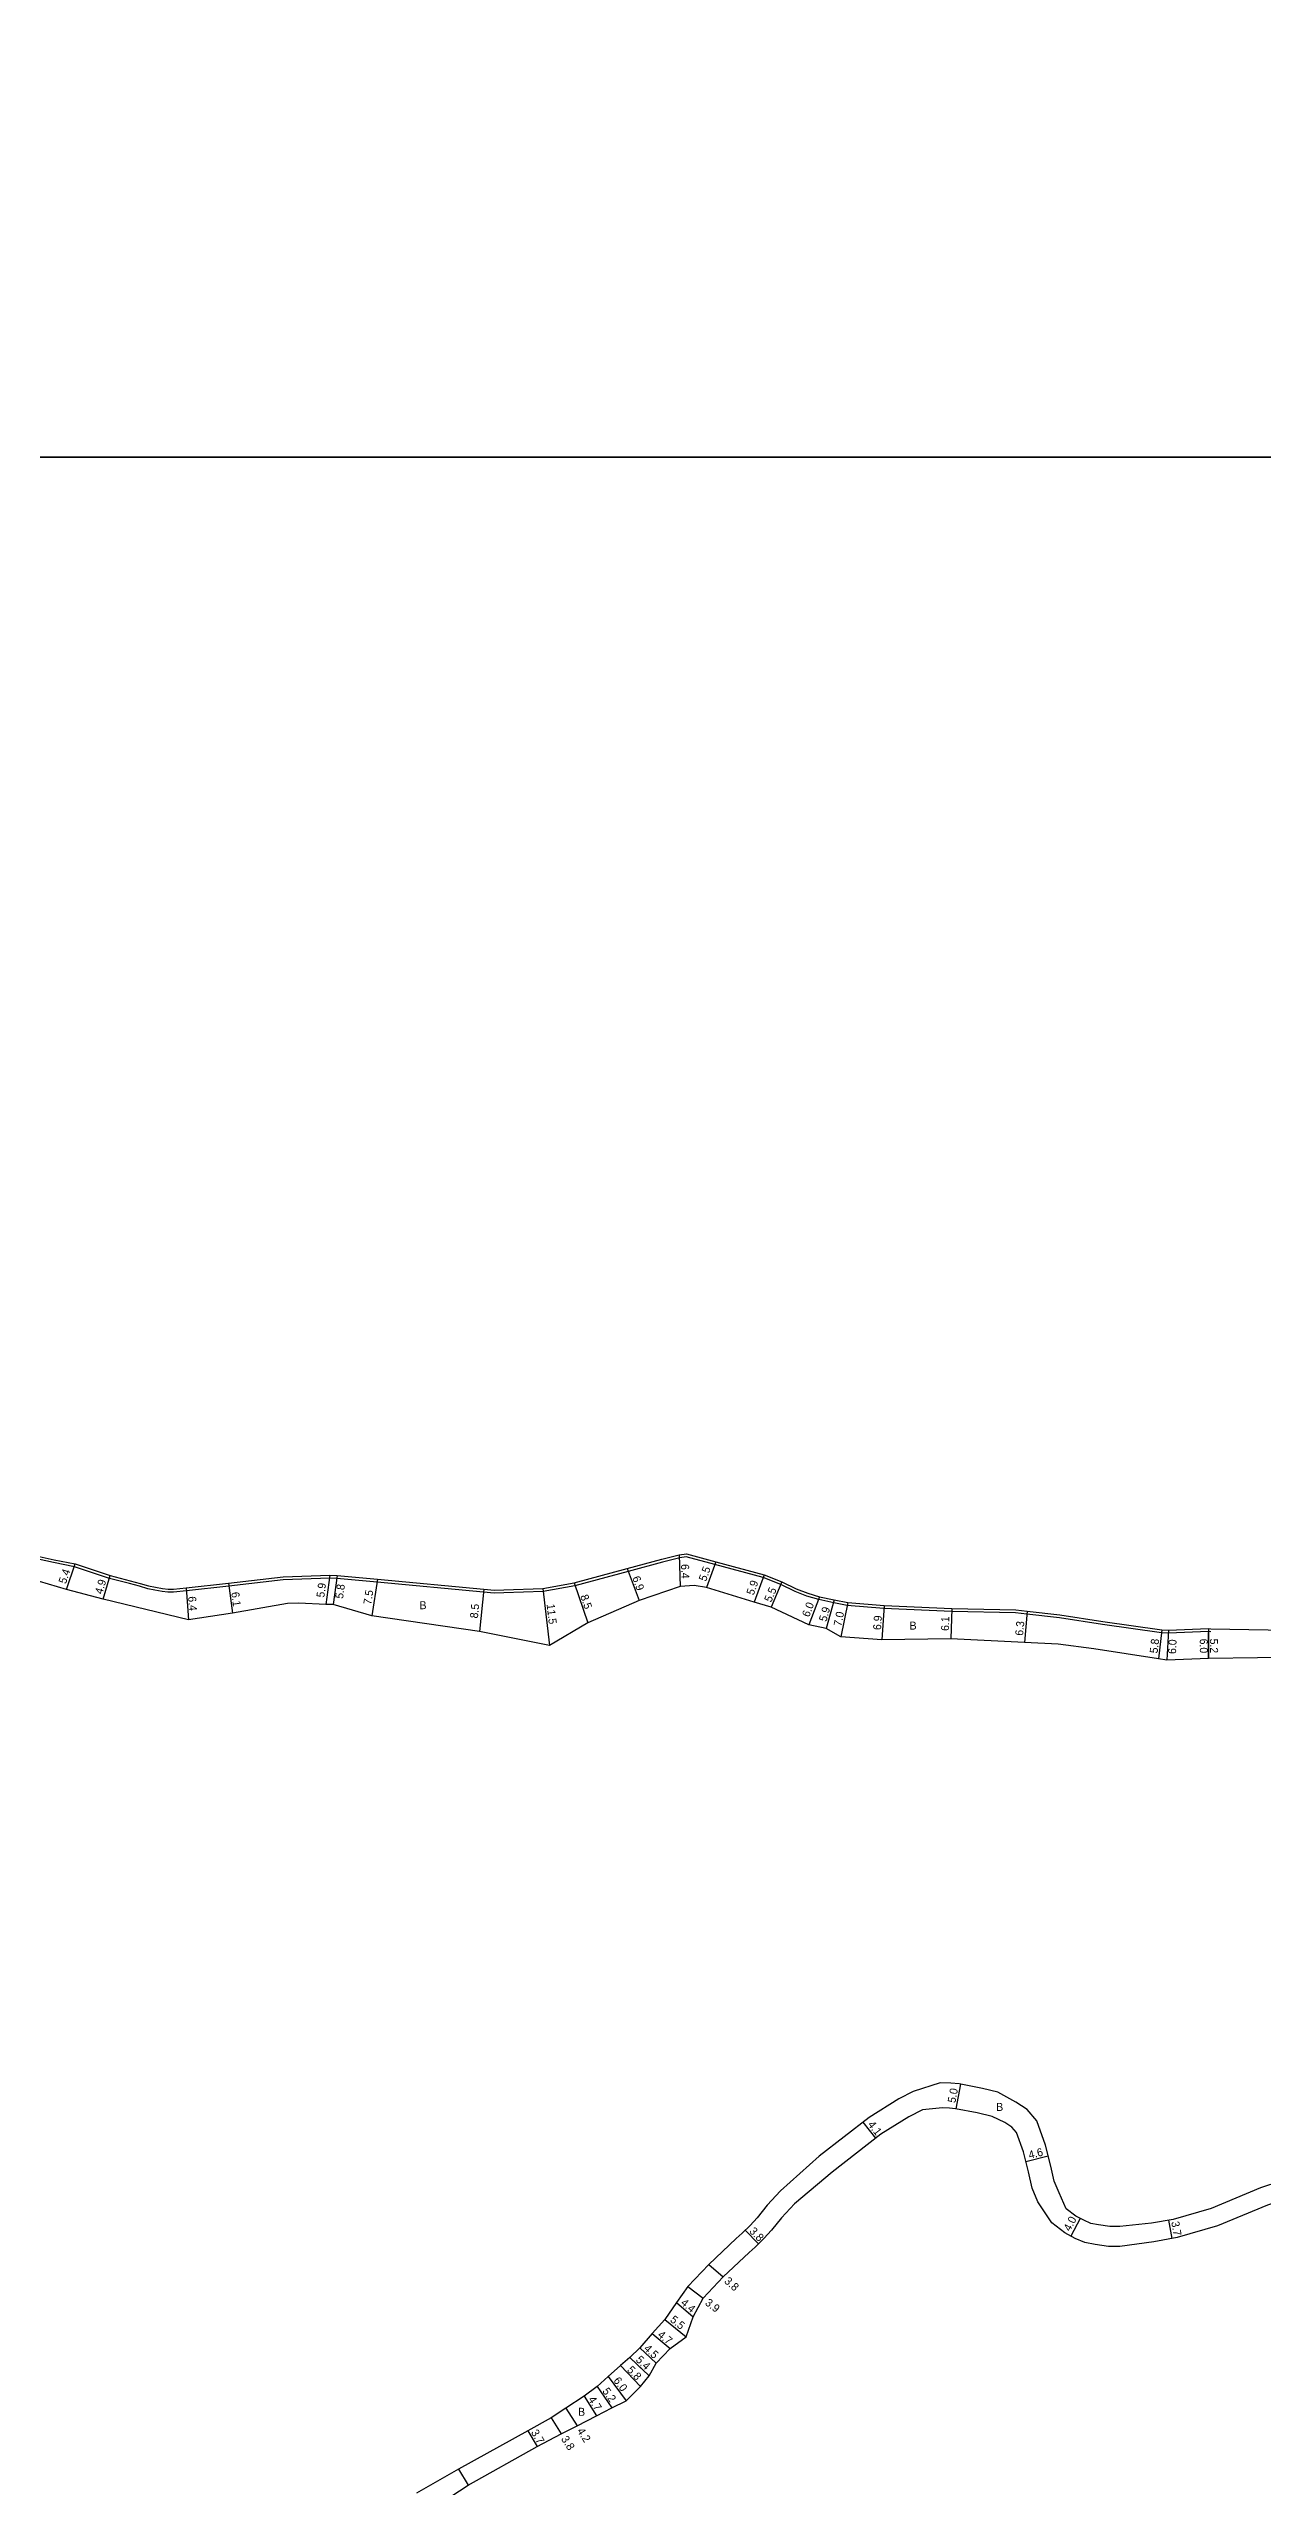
# Model space of a CAD drawing. Header units: metres. Extents: x 4000 to 8000, y -96000 to -93000.
# Drawn here: x 5740.5 to 5983.1, y -95205.7 to -94718.3 of the extents above; entities that cross this region are included whole.
import ezdxf

# ---------------------------------------------------------------- set-up
doc = ezdxf.new("R2010")
doc.units = ezdxf.units.M
doc.header["$LTSCALE"] = 2.5
for name, color, linetype in [('図郭', 7, 'Continuous'), ('幅員', 7, 'Continuous'), ('歩道・分離帯・安全施設', 7, 'Continuous'), ('舗装', 7, 'Continuous'), ('道路', 7, 'Continuous')]:
    doc.layers.add(name, color=color, linetype=linetype)
doc.styles.get("Standard").update_dxf_attribs({"font": ''})
doc.styles.get('Standard').set_extended_font_data('@MS PGothic')

msp = doc.modelspace()

# ---------------------------------------------------------------- linework, layer by layer
at = {"layer": '図郭'}
for points in [[(5600, -94800), (6400, -94800), (6400, -94200), (5600, -94200)], [(5600, -95400), (6400, -95400), (6400, -94800), (5600, -94800)]]:
    msp.add_lwpolyline(points, close=True, dxfattribs=at)
at = {"layer": '幅員'}
for points in [[(5744.1, -95026.41), (5745.81, -95021.29)], [(5866.53, -95019.45), (5866.73, -95025.8)], [(5873.84, -95020.85), (5871.97, -95026.03)], [(5751.43, -95028.33), (5752.81, -95023.62)], [(5767.99, -95026.09), (5768.44, -95032.47)], [(5776.48, -95025.17), (5777.28, -95031.16)], [(5796.69, -95023.56), (5795.93, -95029.41)], [(5798.15, -95023.62), (5797.36, -95029.37)], [(5806.24, -95024.32), (5805.07, -95031.68)], [(5827.46, -95026.35), (5826.59, -95034.81)], [(5839.31, -95026.21), (5840.61, -95037.63)], [(5845.52, -95025.09), (5848.24, -95033.09)], [(5856.14, -95022.21), (5858.51, -95028.63)], [(5883.51, -95023.45), (5881.52, -95028.95)], [(5887.06, -95024.86), (5884.92, -95029.93)], [(5894.59, -95027.84), (5892.45, -95033.45)], [(5897.53, -95028.49), (5895.93, -95034.17)], [(5900.21, -95028.99), (5898.87, -95035.86)], [(5907.47, -95029.59), (5907.03, -95036.48)], [(5921.02, -95030.17), (5920.85, -95036.27)], [(5936.11, -95030.74), (5935.53, -95037.02)], [(5962.98, -95034.5), (5962.33, -95040.26)], [(5964.3, -95034.53), (5964, -95040.53)], [(5972.31, -95034.23), (5972.35, -95040.23)], [(5972.35, -95040.23), (5972.31, -95035.03)], [(5921.86, -95130.24), (5922.81, -95125.33)], [(5905.82, -95136.14), (5903.31, -95132.9)], [(5935.82, -95140.77), (5940.28, -95139.65)], [(5946.69, -95152.16), (5944.82, -95155.71)], [(5965.07, -95156.16), (5964.41, -95152.51)], [(5882.41, -95157.22), (5879.75, -95154.5)], [(5872.47, -95161.39), (5875.29, -95163.87)], [(5868.29, -95165.77), (5871.34, -95168.12)], [(5863.63, -95172.35), (5867.9, -95175.82)], [(5866.01, -95169), (5869.31, -95171.83)], [(5861.11, -95175.18), (5864.76, -95178.15)], [(5854.8, -95181.55), (5858.78, -95185.76)], [(5856.64, -95179.96), (5860.56, -95183.67)], [(5856.64, -95179.96), (5859.76, -95182.91)], [(5858.66, -95178.07), (5861.95, -95181.14)], [(5847.53, -95187.69), (5850.03, -95191.67)], [(5850.12, -95185.79), (5853.07, -95190.07)], [(5852.33, -95183.81), (5855.91, -95188.62)], [(5840.93, -95192.06), (5842.97, -95195.21)], [(5843.89, -95190.13), (5846.17, -95193.66)], [(5836.27, -95194.61), (5838.17, -95197.78)], [(5822.41, -95202.28), (5824.35, -95205.49)]]:
    msp.add_lwpolyline(points, dxfattribs=at)
at = {"layer": '歩道・分離帯・安全施設'}
msp.add_lwpolyline([(5972.8, -95034.84), (5972.31, -95034.83), (5964.31, -95035.13), (5962.93, -95035.09), (5951.14, -95033.37), (5942.53, -95032.06), (5936.04, -95031.34), (5933.77, -95031.05), (5921, -95030.77), (5907.43, -95030.19), (5900.13, -95029.59), (5897.41, -95029.08), (5894.44, -95028.42), (5892.03, -95027.74), (5889.69, -95026.83), (5886.82, -95025.41), (5883.32, -95024.02), (5873.68, -95021.43), (5867.93, -95019.89), (5866.64, -95020.04), (5863.22, -95020.91), (5856.3, -95022.79), (5845.65, -95025.68), (5839.37, -95026.8), (5831.51, -95027.1), (5829.57, -95027.13), (5827.41, -95026.95), (5806.19, -95024.92), (5798.11, -95024.22), (5796.69, -95024.16), (5787.4, -95024.5), (5776.54, -95025.76), (5768.05, -95026.68), (5765.48, -95026.96), (5764.35, -95026.93), (5763.16, -95026.81), (5761.74, -95026.54), (5760.34, -95026.24), (5758.66, -95025.77), (5756.64, -95025.22), (5752.64, -95024.2), (5745.66, -95021.88), (5741.5, -95021.03), (5738.38, -95020.35)], dxfattribs=at)
at = {"layer": '道路'}
for points in [[(5738.58, -95019.78), (5741.63, -95020.45), (5745.81, -95021.29), (5752.81, -95023.62), (5756.8, -95024.64), (5758.82, -95025.2), (5760.48, -95025.66), (5761.86, -95025.95), (5763.25, -95026.22), (5764.39, -95026.33), (5765.46, -95026.36), (5767.99, -95026.09), (5776.48, -95025.17), (5787.35, -95023.9), (5796.69, -95023.56), (5798.15, -95023.62), (5806.24, -95024.32), (5827.46, -95026.35), (5829.59, -95026.53), (5831.49, -95026.5), (5839.31, -95026.21), (5845.52, -95025.09), (5856.14, -95022.21), (5863.07, -95020.33), (5866.53, -95019.45), (5867.97, -95019.28), (5873.84, -95020.85), (5883.51, -95023.45), (5887.06, -95024.86), (5889.93, -95026.28), (5892.22, -95027.17), (5894.59, -95027.84), (5897.53, -95028.49), (5900.21, -95028.99), (5907.47, -95029.59), (5921.02, -95030.17), (5933.82, -95030.45), (5936.11, -95030.74), (5942.6, -95031.46), (5951.23, -95032.77), (5962.98, -95034.5), (5964.3, -95034.53), (5972.31, -95034.23), (5972.81, -95034.24), (5991.86, -95034.61)], [(5991.88, -95039.91), (5972.35, -95040.23), (5964, -95040.53), (5962.33, -95040.26), (5949.43, -95038.3), (5942.27, -95037.34), (5935.53, -95037.02), (5920.85, -95036.27), (5907.03, -95036.48), (5898.87, -95035.86), (5895.93, -95034.17), (5892.45, -95033.45), (5884.92, -95029.93), (5881.52, -95028.95), (5871.97, -95026.03), (5869.54, -95025.63), (5866.73, -95025.8), (5858.51, -95028.63), (5848.24, -95033.09), (5840.61, -95037.63), (5826.59, -95034.81), (5805.07, -95031.68), (5797.36, -95029.37), (5795.93, -95029.41), (5790.51, -95029.11), (5788.24, -95029.22), (5777.28, -95031.16), (5768.44, -95032.47), (5751.43, -95028.33), (5744.1, -95026.41), (5736.86, -95024.26)], [(5913.29, -95126.82), (5910.41, -95128.25), (5904.49, -95131.99), (5894.48, -95139.75), (5886.8, -95146.63)], [(5930.25, -95126.9), (5927.14, -95126.16), (5922.48, -95125.26), (5920.81, -95125.1), (5918.66, -95125.07), (5913.29, -95126.82)], [(5942.46, -95147.07), (5941.5, -95144.73), (5940.81, -95141.75), (5939.75, -95137.53), (5938.03, -95132.67), (5936.1, -95130.4), (5933.83, -95128.95), (5930.25, -95126.9)], [(5915.13, -95130.48), (5912.43, -95131.83), (5906.84, -95135.35), (5897.12, -95142.9), (5889.58, -95149.22)], [(5929.1, -95131.77), (5926.09, -95131.05), (5921.76, -95130.22), (5920.53, -95130.1), (5919.17, -95130.07), (5915.13, -95130.48)], [(5938.21, -95148.82), (5937.1, -95146.12), (5936.34, -95142.83), (5935.34, -95138.86), (5933.98, -95135), (5933.05, -95133.91), (5931.65, -95133.01), (5929.1, -95131.77)], [(5994.33, -95142.24), (5982.74, -95146.07), (5972.87, -95150.17), (5965.25, -95152.36), (5960.94, -95153.14), (5954.57, -95153.77)], [(5886.8, -95146.63), (5884.09, -95149.54), (5882.1, -95152.04), (5880.7, -95153.57), (5879.1, -95155.13), (5877.93, -95156.21), (5872.47, -95161.39)], [(5954.57, -95153.77), (5952.59, -95153.79), (5950.36, -95153.46), (5948.82, -95153.15), (5947.39, -95152.54), (5945.78, -95151.69), (5943.91, -95150.27), (5942.46, -95147.07)], [(5995.58, -95145.72), (5984.1, -95149.51), (5974.1, -95153.67), (5966.09, -95155.97), (5961.42, -95156.82), (5954.6, -95157.77)], [(5889.58, -95149.22), (5886.97, -95152.03), (5884.99, -95154.51), (5883.44, -95156.21), (5881.72, -95157.89), (5880.54, -95158.98), (5875.29, -95163.87)], [(5954.6, -95157.77), (5952.32, -95157.79), (5949.66, -95157.4), (5947.62, -95156.98), (5945.67, -95156.15), (5943.62, -95155.07), (5940.98, -95153.06), (5938.21, -95148.82)], [(5872.47, -95161.39), (5868.29, -95165.77), (5866.01, -95169), (5863.63, -95172.35), (5861.11, -95175.18), (5858.66, -95178.07), (5856.64, -95179.96), (5854.8, -95181.55), (5852.33, -95183.81)], [(5855.91, -95188.62), (5858.78, -95185.76), (5860.56, -95183.67), (5861.95, -95181.14), (5864.76, -95178.15), (5867.9, -95175.82), (5869.31, -95171.83), (5871.34, -95168.12), (5875.29, -95163.87)], [(5852.33, -95183.81), (5850.12, -95185.79), (5847.53, -95187.69), (5843.89, -95190.13), (5840.93, -95192.06), (5836.27, -95194.61), (5822.41, -95202.28), (5814.02, -95207.09)], [(5816.1, -95210.9), (5824.35, -95205.49), (5838.17, -95197.78), (5842.97, -95195.21), (5846.17, -95193.66), (5850.03, -95191.67), (5853.07, -95190.07), (5855.91, -95188.62)]]:
    msp.add_lwpolyline(points, dxfattribs=at)

# ---------------------------------------------------------------- texts
at = {"layer": '幅員'}
for s, rotation, p in [('6.4', 271.7977, (5866.9, -95021.34)), ('5.5', 70.1023, (5871.88, -95024.89)), ('5.4', 71.4719, (5743.94, -95025.39)), ('4.9', 73.7199, (5751.23, -95027.46)), ('5.9', 82.628, (5795.59, -95028.08)), ('5.8', 82.2108, (5799.34, -95028.32)), ('7.5', 80.989, (5804.97, -95029.51)), ('6.9', 290.2942, (5857.11, -95024.06)), ('5.9', 70.0813, (5881.4, -95027.66)), ('5.5', 67.0996, (5884.92, -95029.08)), ('6.4', 274.0288, (5768.37, -95027.82)), ('6.1', 277.6265, (5776.99, -95027)), ('8.5', 84.0915, (5826.28, -95032.24)), ('11.5', 276.5038, (5840.03, -95029.37)), ('8.5', 288.8028, (5846.74, -95027.73)), ('6.0', 69.1154, (5892.5, -95032.04)), ('5.9', 74.2747, (5895.95, -95032.94)), ('7.0', 78.9052, (5898.95, -95033.85)), ('6.9', 86.319, (5906.87, -95034.55)), ('6.1', 88.4125, (5920.45, -95034.7)), ('6.3', 84.7183, (5935.26, -95035.7)), ('5.8', 83.548, (5962.14, -95039.23)), ('6.0', 87.1147, (5965.82, -95039.33)), ('6.0', 270.4153, (5970.58, -95036.24)), ('5.2', 270.4106, (5972.62, -95036.23)), ('5.0', 79.085, (5921.72, -95129.16)), ('4.1', 307.8174, (5904.12, -95133.43)), ('4.6', 14.1518, (5936.56, -95140.29)), ('4.0', 62.2755, (5944.66, -95154.87)), ('3.7', 280.2591, (5964.87, -95152.89)), ('3.8', 314.2856, (5880.43, -95154.84)), ('3.9', 322.4009, (5871.56, -95169.31)), ('3.8', 318.6751, (5875.41, -95164.9)), ('5.5', 320.8801, (5864.58, -95172.67)), ('4.4', 319.4852, (5866.72, -95169.26)), ('4.5', 316.9801, (5859.35, -95178.36)), ('4.7', 320.8075, (5862.09, -95175.69)), ('5.8', 313.4382, (5855.99, -95182.57)), ('5.4', 316.6153, (5857.74, -95180.6)), ('5.2', 304.5422, (5851.09, -95186.7)), ('6.0', 306.697, (5853.3, -95184.61)), ('4.7', 302.1741, (5848.26, -95188.35)), ('3.7', 300.8889, (5836.84, -95194.96)), ('3.8', 302.8074, (5842.85, -95196.26)), ('4.2', 302.8282, (5846.03, -95194.68))]:
    msp.add_text(s, height=1.6, rotation=rotation, dxfattribs=at).set_placement(p)
at = {"layer": '舗装'}
for p in [(5814.63, -95030.34), (5912.58, -95034.42), (5929.9, -95130.67), (5846.33, -95191.64)]:
    msp.add_text('B', height=1.6, dxfattribs=at).set_placement(p)

doc.saveas('drawing.dxf')
